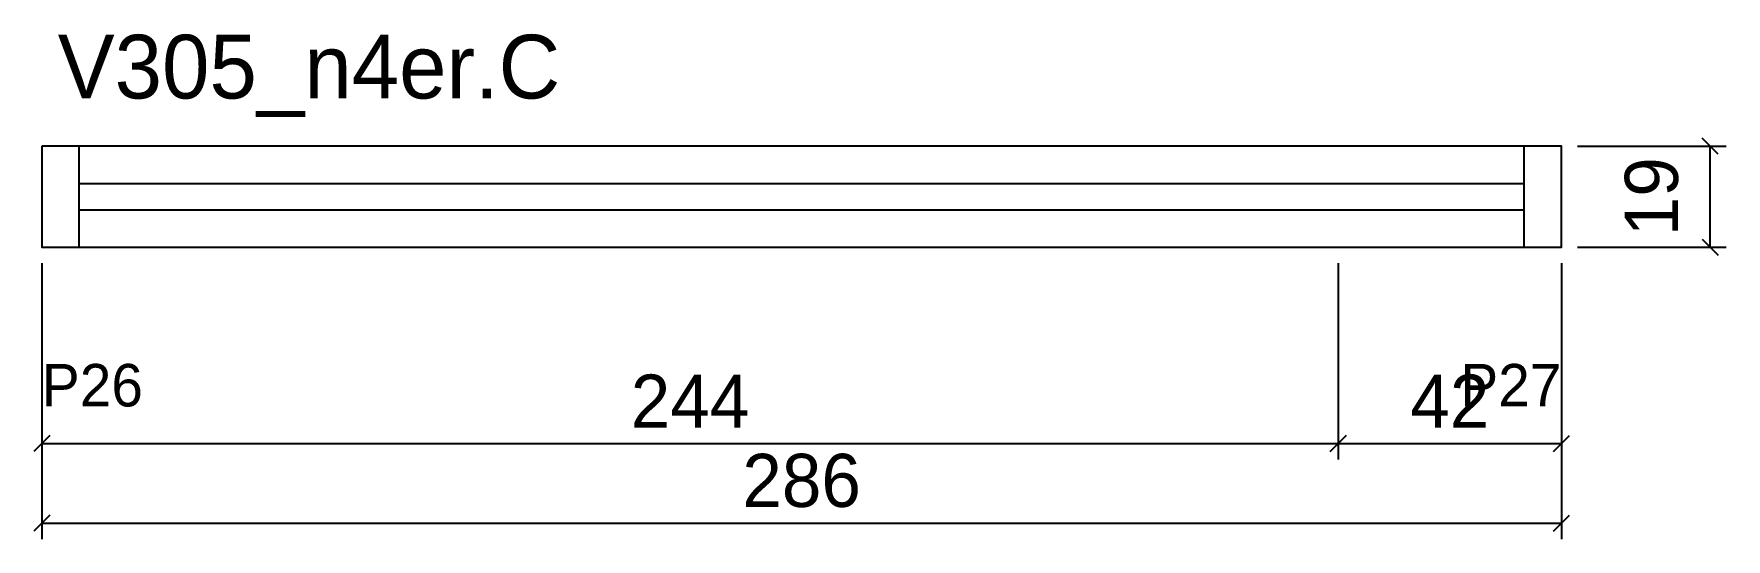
# Model space of a CAD drawing. Extents: x -10500 to 317, y -74 to 21.
# Drawn here: x -1.5 to 317, y -74 to 21.2 of the extents above; entities outside this region: 2.
import ezdxf
from ezdxf.enums import TextEntityAlignment as Align

# ---------------------------------------------------------------- set-up
doc = ezdxf.new("R2010")
doc.units = 0
for name, color, linetype in [('5', 5, 'Continuous'), ('COTA', 241, 'Continuous'), ('NOMENCLATURA', 7, 'Continuous'), ('Painéis', 200, 'Continuous'), ('SARR_2.2x7', 40, 'Continuous'), ('SARR_EDITAR', 141, 'Continuous')]:
    doc.layers.add(name, color=color, linetype=linetype)
doc.dimstyles.new('PAINEL', dxfattribs={"dimtxt": 10, "dimasz": 3, "dimexe": 3, "dimexo": 3, "dimgap": 3, "dimtad": 1, "dimblk": 'OBLIQUE', "dimblk1": 'OBLIQUE', "dimcen": 2.5, "dimclrd": 4, "dimclre": 4, "dimclrt": 240, "dimazin": 3, "dimtfac": 1, "dimtmove": 0, "dimatfit": 3})

# ---------------------------------------------------------------- blocks, each defined once
blk = doc.blocks.new('_OBLIQUE')
at = {"color": 0, "linetype": 'BYBLOCK'}
blk.add_line((-0.5, -0.5), (0.5, 0.5), dxfattribs=at)

msp = doc.modelspace()

# ---------------------------------------------------------------- linework, layer by layer
msp.add_line((-9500, 0), (-9490, 0))
at = {"layer": 'Painéis'}
msp.add_lwpolyline([(0, 0), (0, -19), (286, -19), (286, 0), (0, 0)], close=True, dxfattribs=at)
at = {"layer": 'SARR_2.2x7'}
for p, q in [((7, -19), (7, 0)), ((279, -19), (279, 0)), ((7, -7), (279, -7)), ((7, -12), (279, -12))]:
    msp.add_line(p, q, dxfattribs=at)
at = {"layer": 'SARR_EDITAR'}
msp.add_line((-10500, 0), (-10490, 0), dxfattribs=at)

# ---------------------------------------------------------------- texts
at = {"layer": '5'}
msp.add_text('P26', height=8, dxfattribs=at).set_placement((0, -49))
msp.add_text('P27', height=8, dxfattribs=at).set_placement((286, -49), align=Align.RIGHT)
at = {"layer": 'NOMENCLATURA'}
msp.add_text('V305_n4er.C', height=12, dxfattribs=at).set_placement((3, 9))

# ---------------------------------------------------------------- dimensions: what is measured, and where the dimension line sits
at = {"layer": 'COTA'}
msp.add_linear_dim(base=(314, -19), p1=(286, -19), p2=(286, 0), angle=90, dimstyle='PAINEL', dxfattribs=at).render()
for base, p1, p2 in [((0, -56), (0, -19), (244, -19)), ((0, -71), (0, -19), (286, -19)), ((244, -56), (244, -19), (286, -19))]:
    msp.add_linear_dim(base=base, p1=p1, p2=p2, dimstyle='PAINEL', dxfattribs=at).render()

doc.saveas('drawing.dxf')
